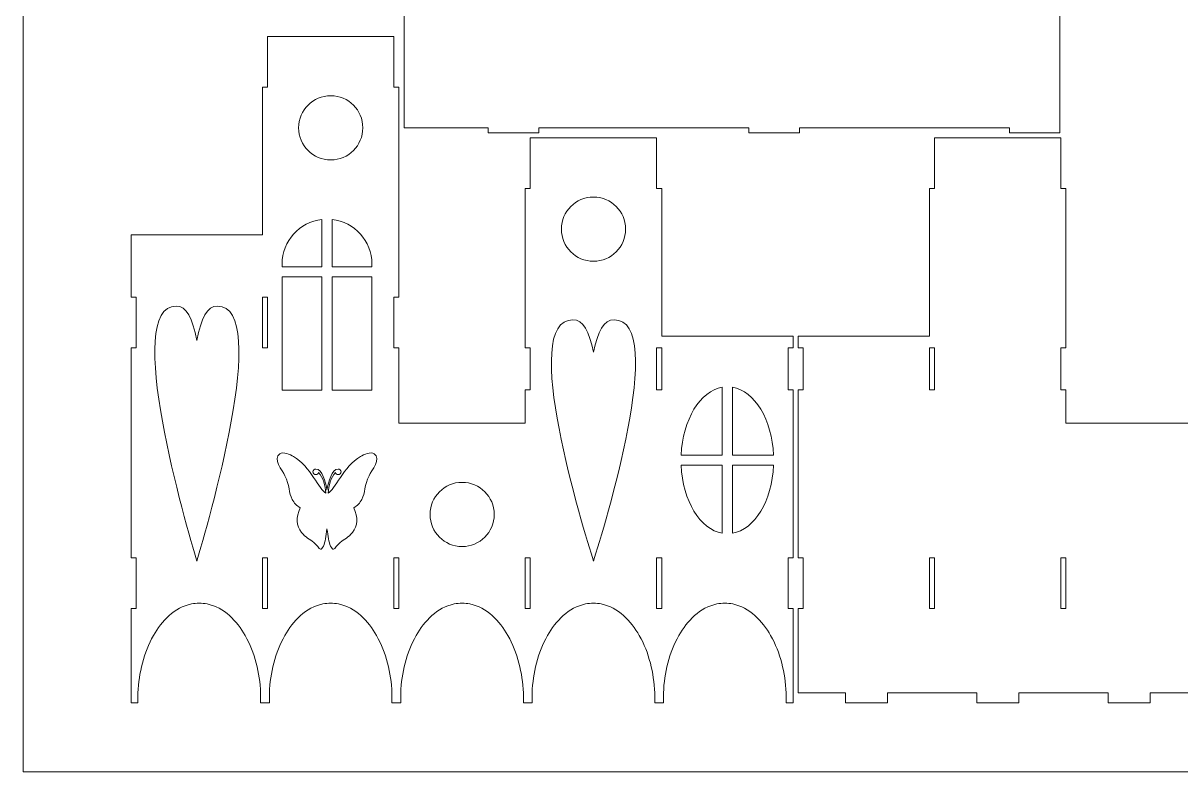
# Model space of a CAD drawing. Header units: millimetres. Extents: x -1108 to 1108, y -396 to 396.
# Drawn here: x 11 to 698, y -396 to 48 of the extents above; entities that cross this region are included whole.
import ezdxf

# ---------------------------------------------------------------- set-up
doc = ezdxf.new("R2010")
doc.units = ezdxf.units.MM
doc.header["$MEASUREMENT"] = 0
doc.layers.add('Camada 1', color=7, linetype='Continuous')

msp = doc.modelspace()

# ---------------------------------------------------------------- linework, layer by layer
at = {"layer": 'Camada 1', "color": 142, "lineweight": 20}
msp.add_lwpolyline([(10.583, -396.2406), (921.5962, -396.2406), (921.5962, 274.3184), (10.583, 274.3184), (10.583, -396.2406)], close=True, dxfattribs=at)
at = {"layer": 'Camada 1', "color": 250, "lineweight": 20}
for points, knots in [([(236.7046, 61.0353), (236.7046, 61.0353), (236.7046, -13.9646), (236.7046, -13.9646), (236.7046, -13.9646), (236.7046, -13.9646), (286.7045, -13.9646), (286.7045, -13.9646), (286.7045, -13.9646), (286.7045, -13.9646), (286.7045, -16.9646), (286.7045, -16.9646), (286.7045, -16.9646), (286.7045, -16.9646), (316.7045, -16.9646), (316.7045, -16.9646), (316.7045, -16.9646), (316.7045, -16.9646), (316.7045, -13.9646), (316.7045, -13.9646), (316.7045, -13.9646), (316.7045, -13.9646), (441.4378, -13.9646), (441.4378, -13.9646), (441.4378, -13.9646), (441.4378, -13.9646), (441.4378, -16.9646), (441.4378, -16.9646), (441.4378, -16.9646), (441.4378, -16.9646), (471.4378, -16.9646), (471.4378, -16.9646), (471.4378, -16.9646), (471.4378, -16.9646), (471.4378, -13.9646), (471.4378, -13.9646), (471.4378, -13.9646), (471.4378, -13.9646), (596.1711, -13.9646), (596.1711, -13.9646), (596.1711, -13.9646), (596.1711, -13.9646), (596.1711, -16.9646), (596.1711, -16.9646), (596.1711, -16.9646), (596.1711, -16.9646), (626.1711, -16.9646), (626.1711, -16.9646), (626.1711, -16.9646), (626.1711, -16.9646), (626.1711, 64.0353), (626.1711, 64.0353), (626.1711, 64.0353), (626.1711, 64.0353), (596.1711, 64.0353), (596.1711, 64.0353), (596.1711, 64.0353), (596.1711, 64.0353), (596.1711, 61.0353), (596.1711, 61.0353), (596.1711, 61.0353), (596.1711, 61.0353), (471.4378, 61.0353), (471.4378, 61.0353), (471.4378, 61.0353), (471.4378, 61.0353), (471.4378, 64.0353), (471.4378, 64.0353), (471.4378, 64.0353), (471.4378, 64.0353), (441.4378, 64.0353), (441.4378, 64.0353), (441.4378, 64.0353), (441.4378, 64.0353), (441.4378, 61.0353), (441.4378, 61.0353), (441.4378, 61.0353), (441.4378, 61.0353), (316.7045, 61.0353), (316.7045, 61.0353), (316.7045, 61.0353), (316.7045, 61.0353), (316.7045, 64.0353), (316.7045, 64.0353), (316.7045, 64.0353), (316.7045, 64.0353), (286.7045, 64.0353), (286.7045, 64.0353), (286.7045, 64.0353), (286.7045, 64.0353), (286.7045, 61.0353), (286.7045, 61.0353), (286.7045, 61.0353), (286.7045, 61.0353), (236.7046, 61.0353), (236.7046, 61.0353)], [0, 0, 0, 0, 0.04, 0.04, 0.04, 0.04, 0.08, 0.08, 0.08, 0.08, 0.12, 0.12, 0.12, 0.12, 0.16, 0.16, 0.16, 0.16, 0.2, 0.2, 0.2, 0.2, 0.24, 0.24, 0.24, 0.24, 0.28, 0.28, 0.28, 0.28, 0.32, 0.32, 0.32, 0.32, 0.36, 0.36, 0.36, 0.36, 0.4, 0.4, 0.4, 0.4, 0.44, 0.44, 0.44, 0.44, 0.48, 0.48, 0.48, 0.48, 0.52, 0.52, 0.52, 0.52, 0.56, 0.56, 0.56, 0.56, 0.6, 0.6, 0.6, 0.6, 0.64, 0.64, 0.64, 0.64, 0.68, 0.68, 0.68, 0.68, 0.72, 0.72, 0.72, 0.72, 0.76, 0.76, 0.76, 0.76, 0.8, 0.8, 0.8, 0.8, 0.84, 0.84, 0.84, 0.84, 0.88, 0.88, 0.88, 0.88, 0.92, 0.92, 0.92, 0.92, 1, 1, 1, 1]), ([(467.7046, -137.6513), (467.7046, -137.6513), (389.7046, -137.6513), (389.7046, -137.6513), (389.7046, -137.6513), (389.7046, -137.6513), (389.7046, -49.9646), (389.7046, -49.9646), (389.7046, -49.9646), (389.7046, -49.9646), (386.7046, -49.9646), (386.7046, -49.9646), (386.7046, -49.9646), (386.7046, -49.9646), (386.7046, -19.9646), (386.7046, -19.9646), (386.7046, -19.9646), (386.7046, -19.9646), (311.7046, -19.9646), (311.7046, -19.9646), (311.7046, -19.9646), (311.7046, -19.9646), (311.7046, -49.9646), (311.7046, -49.9646), (311.7046, -49.9646), (311.7046, -49.9646), (308.7046, -49.9646), (308.7046, -49.9646), (308.7046, -49.9646), (308.7046, -49.9646), (308.7046, -144.5848), (308.7046, -144.5848), (308.7046, -144.5848), (308.7046, -144.5848), (311.7046, -144.5848), (311.7046, -144.5848), (311.7046, -144.5848), (311.7046, -144.5848), (311.7046, -169.5848), (311.7046, -169.5848), (311.7046, -169.5848), (311.7046, -169.5848), (308.7046, -169.5848), (308.7046, -169.5848), (308.7046, -169.5848), (308.7046, -169.5848), (308.7046, -189.298), (308.7046, -189.298), (308.7046, -189.298), (308.7046, -189.298), (233.7046, -189.298), (233.7046, -189.298), (233.7046, -189.298), (233.7046, -189.298), (233.7046, -144.5848), (233.7046, -144.5848), (233.7046, -144.5848), (233.7046, -144.5848), (230.7046, -144.5848), (230.7046, -144.5848), (230.7046, -144.5848), (230.7046, -144.5848), (230.7046, -114.5848), (230.7046, -114.5848), (230.7046, -114.5848), (230.7046, -114.5848), (233.7046, -114.5848), (233.7046, -114.5848), (233.7046, -114.5848), (233.7046, -114.5848), (233.7046, 10.1487), (233.7046, 10.1487), (233.7046, 10.1487), (233.7046, 10.1487), (230.7046, 10.1487), (230.7046, 10.1487), (230.7046, 10.1487), (230.7046, 10.1487), (230.7046, 40.1487), (230.7046, 40.1487), (230.7046, 40.1487), (230.7046, 40.1487), (155.7046, 40.1487), (155.7046, 40.1487), (155.7046, 40.1487), (155.7046, 40.1487), (155.7046, 10.1487), (155.7046, 10.1487), (155.7046, 10.1487), (155.7046, 10.1487), (152.7046, 10.1487), (152.7046, 10.1487), (152.7046, 10.1487), (152.7046, 10.1487), (152.7046, -77.538), (152.7046, -77.538), (152.7046, -77.538), (152.7046, -77.538), (74.7046, -77.538), (74.7046, -77.538), (74.7046, -77.538), (74.7046, -77.538), (74.7046, -114.5848), (74.7046, -114.5848), (74.7046, -114.5848), (74.7046, -114.5848), (77.7046, -114.5848), (77.7046, -114.5848), (77.7046, -114.5848), (77.7046, -114.5848), (77.7046, -144.5848), (77.7046, -144.5848), (77.7046, -144.5848), (77.7046, -144.5848), (74.7046, -144.5848), (74.7046, -144.5848), (74.7046, -144.5848), (74.7046, -144.5848), (74.7046, -269.3183), (74.7046, -269.3183), (74.7046, -269.3183), (74.7046, -269.3183), (77.7046, -269.3183), (77.7046, -269.3183), (77.7046, -269.3183), (77.7046, -269.3183), (77.7046, -299.3183), (77.7046, -299.3183), (77.7046, -299.3183), (77.7046, -299.3183), (74.7046, -299.3183), (74.7046, -299.3183), (74.7046, -299.3183), (74.7046, -299.3183), (74.7046, -355.3183), (74.7046, -355.3183), (74.7046, -355.3183), (74.7046, -355.3183), (78.7535, -355.3183), (78.7535, -355.3183), (78.7535, -355.3183), (78.7535, -355.3183), (78.7535, -349.3183), (78.7535, -349.3183), (78.7535, -349.3183), (79.2796, -337.5726), (82.137, -325.456), (87.9347, -315.2823), (87.9347, -315.2823), (92.8116, -306.7243), (100.4428, -298.6304), (110.4639, -296.6013), (110.4639, -296.6013), (112.0112, -296.2879), (113.5848, -296.1291), (115.1636, -296.1291), (115.1636, -296.1291), (116.7424, -296.1291), (118.3159, -296.2879), (119.8632, -296.6012), (119.8632, -296.6012), (129.8842, -298.6303), (137.5154, -306.7242), (142.3924, -315.2822), (142.3924, -315.2822), (148.1901, -325.4559), (151.0475, -337.5726), (151.5736, -349.3183), (151.5736, -349.3183), (151.5736, -349.3183), (151.5736, -355.3183), (151.5736, -355.3183), (151.5736, -355.3183), (151.5736, -355.3183), (156.7536, -355.3183), (156.7536, -355.3183), (156.7536, -355.3183), (156.7536, -355.3183), (156.7536, -349.3183), (156.7536, -349.3183), (156.7536, -349.3183), (157.2797, -337.5726), (160.1371, -325.456), (165.9348, -315.2823), (165.9348, -315.2823), (170.8117, -306.7243), (178.4429, -298.6304), (188.464, -296.6013), (188.464, -296.6013), (190.0113, -296.2879), (191.5849, -296.1291), (193.1637, -296.1291), (193.1637, -296.1291), (194.7425, -296.1291), (196.316, -296.2879), (197.8633, -296.6012), (197.8633, -296.6012), (207.8843, -298.6303), (215.5155, -306.7242), (220.3925, -315.2822), (220.3925, -315.2822), (226.1902, -325.4559), (229.0476, -337.5726), (229.5737, -349.3183), (229.5737, -349.3183), (229.5737, -349.3183), (229.5737, -355.3183), (229.5737, -355.3183), (229.5737, -355.3183), (229.5737, -355.3183), (234.7537, -355.3183), (234.7537, -355.3183), (234.7537, -355.3183), (234.7537, -355.3183), (234.7537, -349.3183), (234.7537, -349.3183), (234.7537, -349.3183), (235.2798, -337.5726), (238.1372, -325.456), (243.9349, -315.2823), (243.9349, -315.2823), (248.8118, -306.7243), (256.443, -298.6304), (266.4641, -296.6013), (266.4641, -296.6013), (268.0114, -296.2879), (269.585, -296.1291), (271.1638, -296.1291), (271.1638, -296.1291), (272.7426, -296.1291), (274.3161, -296.2879), (275.8634, -296.6012), (275.8634, -296.6012), (285.8844, -298.6303), (293.5156, -306.7242), (298.3926, -315.2822), (298.3926, -315.2822), (304.1903, -325.4559), (307.0477, -337.5726), (307.5738, -349.3183), (307.5738, -349.3183), (307.5738, -349.3183), (307.5738, -355.3183), (307.5738, -355.3183), (307.5738, -355.3183), (307.5738, -355.3183), (312.7538, -355.3183), (312.7538, -355.3183), (312.7538, -355.3183), (312.7538, -355.3183), (312.7538, -349.3183), (312.7538, -349.3183), (312.7538, -349.3183), (313.2799, -337.5726), (316.1373, -325.456), (321.935, -315.2823), (321.935, -315.2823), (326.8119, -306.7243), (334.4431, -298.6304), (344.4642, -296.6013), (344.4642, -296.6013), (346.0115, -296.2879), (347.5851, -296.1291), (349.1639, -296.1291), (349.1639, -296.1291), (350.7427, -296.1291), (352.3162, -296.2879), (353.8635, -296.6012), (353.8635, -296.6012), (363.8845, -298.6303), (371.5157, -306.7242), (376.3927, -315.2822), (376.3927, -315.2822), (382.1904, -325.4559), (385.0478, -337.5726), (385.5739, -349.3183), (385.5739, -349.3183), (385.5739, -349.3183), (385.5739, -355.3183), (385.5739, -355.3183), (385.5739, -355.3183), (385.5739, -355.3183), (390.7539, -355.3183), (390.7539, -355.3183), (390.7539, -355.3183), (390.7539, -355.3183), (390.7539, -349.3183), (390.7539, -349.3183), (390.7539, -349.3183), (391.28, -337.5726), (394.1374, -325.456), (399.9351, -315.2823), (399.9351, -315.2823), (404.812, -306.7243), (412.4432, -298.6304), (422.4643, -296.6013), (422.4643, -296.6013), (424.0116, -296.2879), (425.5852, -296.1291), (427.164, -296.1291), (427.164, -296.1291), (428.7428, -296.1291), (430.3163, -296.2879), (431.8636, -296.6012), (431.8636, -296.6012), (441.8846, -298.6303), (449.5158, -306.7242), (454.3928, -315.2822), (454.3928, -315.2822), (460.1905, -325.4559), (463.0479, -337.5726), (463.574, -349.3183), (463.574, -349.3183), (463.574, -349.3183), (463.574, -355.3183), (463.574, -355.3183), (463.574, -355.3183), (463.574, -355.3183), (467.7046, -355.3183), (467.7046, -355.3183), (467.7046, -355.3183), (467.7046, -355.3183), (467.7046, -299.3183), (467.7046, -299.3183), (467.7046, -299.3183), (467.7046, -299.3183), (464.7046, -299.3183), (464.7046, -299.3183), (464.7046, -299.3183), (464.7046, -299.3183), (464.7046, -269.3183), (464.7046, -269.3183), (464.7046, -269.3183), (464.7046, -269.3183), (467.7046, -269.3183), (467.7046, -269.3183), (467.7046, -269.3183), (467.7046, -269.3183), (467.7046, -169.5848), (467.7046, -169.5848), (467.7046, -169.5848), (467.7046, -169.5848), (464.7046, -169.5848), (464.7046, -169.5848), (464.7046, -169.5848), (464.7046, -169.5848), (464.7046, -144.5848), (464.7046, -144.5848), (464.7046, -144.5848), (464.7046, -144.5848), (467.7046, -144.5848), (467.7046, -144.5848), (467.7046, -144.5848), (467.7046, -144.5848), (467.7046, -137.6513), (467.7046, -137.6513)], [0, 0, 0, 0, 0.01111111, 0.01111111, 0.01111111, 0.01111111, 0.02222222, 0.02222222, 0.02222222, 0.02222222, 0.03333333, 0.03333333, 0.03333333, 0.03333333, 0.04444444, 0.04444444, 0.04444444, 0.04444444, 0.05555556, 0.05555556, 0.05555556, 0.05555556, 0.06666667, 0.06666667, 0.06666667, 0.06666667, 0.07777778, 0.07777778, 0.07777778, 0.07777778, 0.08888889, 0.08888889, 0.08888889, 0.08888889, 0.1, 0.1, 0.1, 0.1, 0.11111111, 0.11111111, 0.11111111, 0.11111111, 0.12222222, 0.12222222, 0.12222222, 0.12222222, 0.13333333, 0.13333333, 0.13333333, 0.13333333, 0.14444444, 0.14444444, 0.14444444, 0.14444444, 0.15555556, 0.15555556, 0.15555556, 0.15555556, 0.16666667, 0.16666667, 0.16666667, 0.16666667, 0.17777778, 0.17777778, 0.17777778, 0.17777778, 0.18888889, 0.18888889, 0.18888889, 0.18888889, 0.2, 0.2, 0.2, 0.2, 0.21111111, 0.21111111, 0.21111111, 0.21111111, 0.22222222, 0.22222222, 0.22222222, 0.22222222, 0.23333333, 0.23333333, 0.23333333, 0.23333333, 0.24444444, 0.24444444, 0.24444444, 0.24444444, 0.25555556, 0.25555556, 0.25555556, 0.25555556, 0.26666667, 0.26666667, 0.26666667, 0.26666667, 0.27777778, 0.27777778, 0.27777778, 0.27777778, 0.28888889, 0.28888889, 0.28888889, 0.28888889, 0.3, 0.3, 0.3, 0.3, 0.31111111, 0.31111111, 0.31111111, 0.31111111, 0.32222222, 0.32222222, 0.32222222, 0.32222222, 0.33333333, 0.33333333, 0.33333333, 0.33333333, 0.34444444, 0.34444444, 0.34444444, 0.34444444, 0.35555556, 0.35555556, 0.35555556, 0.35555556, 0.36666667, 0.36666667, 0.36666667, 0.36666667, 0.37777778, 0.37777778, 0.37777778, 0.37777778, 0.38888889, 0.38888889, 0.38888889, 0.38888889, 0.4, 0.4, 0.4, 0.4, 0.41111111, 0.41111111, 0.41111111, 0.41111111, 0.42222222, 0.42222222, 0.42222222, 0.42222222, 0.43333333, 0.43333333, 0.43333333, 0.43333333, 0.44444444, 0.44444444, 0.44444444, 0.44444444, 0.45555556, 0.45555556, 0.45555556, 0.45555556, 0.46666667, 0.46666667, 0.46666667, 0.46666667, 0.47777778, 0.47777778, 0.47777778, 0.47777778, 0.48888889, 0.48888889, 0.48888889, 0.48888889, 0.5, 0.5, 0.5, 0.5, 0.51111111, 0.51111111, 0.51111111, 0.51111111, 0.52222222, 0.52222222, 0.52222222, 0.52222222, 0.53333333, 0.53333333, 0.53333333, 0.53333333, 0.54444444, 0.54444444, 0.54444444, 0.54444444, 0.55555556, 0.55555556, 0.55555556, 0.55555556, 0.56666667, 0.56666667, 0.56666667, 0.56666667, 0.57777778, 0.57777778, 0.57777778, 0.57777778, 0.58888889, 0.58888889, 0.58888889, 0.58888889, 0.6, 0.6, 0.6, 0.6, 0.61111111, 0.61111111, 0.61111111, 0.61111111, 0.62222222, 0.62222222, 0.62222222, 0.62222222, 0.63333333, 0.63333333, 0.63333333, 0.63333333, 0.64444444, 0.64444444, 0.64444444, 0.64444444, 0.65555556, 0.65555556, 0.65555556, 0.65555556, 0.66666667, 0.66666667, 0.66666667, 0.66666667, 0.67777778, 0.67777778, 0.67777778, 0.67777778, 0.68888889, 0.68888889, 0.68888889, 0.68888889, 0.7, 0.7, 0.7, 0.7, 0.71111111, 0.71111111, 0.71111111, 0.71111111, 0.72222222, 0.72222222, 0.72222222, 0.72222222, 0.73333333, 0.73333333, 0.73333333, 0.73333333, 0.74444444, 0.74444444, 0.74444444, 0.74444444, 0.75555556, 0.75555556, 0.75555556, 0.75555556, 0.76666667, 0.76666667, 0.76666667, 0.76666667, 0.77777778, 0.77777778, 0.77777778, 0.77777778, 0.78888889, 0.78888889, 0.78888889, 0.78888889, 0.8, 0.8, 0.8, 0.8, 0.81111111, 0.81111111, 0.81111111, 0.81111111, 0.82222222, 0.82222222, 0.82222222, 0.82222222, 0.83333333, 0.83333333, 0.83333333, 0.83333333, 0.84444444, 0.84444444, 0.84444444, 0.84444444, 0.85555556, 0.85555556, 0.85555556, 0.85555556, 0.86666667, 0.86666667, 0.86666667, 0.86666667, 0.87777778, 0.87777778, 0.87777778, 0.87777778, 0.88888889, 0.88888889, 0.88888889, 0.88888889, 0.9, 0.9, 0.9, 0.9, 0.91111111, 0.91111111, 0.91111111, 0.91111111, 0.92222222, 0.92222222, 0.92222222, 0.92222222, 0.93333333, 0.93333333, 0.93333333, 0.93333333, 0.94444444, 0.94444444, 0.94444444, 0.94444444, 0.95555556, 0.95555556, 0.95555556, 0.95555556, 0.96666667, 0.96666667, 0.96666667, 0.96666667, 0.97777778, 0.97777778, 0.97777778, 0.97777778, 1, 1, 1, 1]), ([(626.7046, -19.9646), (626.7046, -19.9646), (551.7046, -19.9646), (551.7046, -19.9646), (551.7046, -19.9646), (551.7046, -19.9646), (551.7046, -49.9646), (551.7046, -49.9646), (551.7046, -49.9646), (551.7046, -49.9646), (548.7046, -49.9646), (548.7046, -49.9646), (548.7046, -49.9646), (548.7046, -49.9646), (548.7046, -137.6513), (548.7046, -137.6513), (548.7046, -137.6513), (548.7046, -137.6513), (470.7046, -137.6513), (470.7046, -137.6513), (470.7046, -137.6513), (470.7046, -137.6513), (470.7046, -144.5848), (470.7046, -144.5848), (470.7046, -144.5848), (470.7046, -144.5848), (473.7046, -144.5848), (473.7046, -144.5848), (473.7046, -144.5848), (473.7046, -144.5848), (473.7046, -169.5848), (473.7046, -169.5848), (473.7046, -169.5848), (473.7046, -169.5848), (470.7046, -169.5848), (470.7046, -169.5848), (470.7046, -169.5848), (470.7046, -169.5848), (470.7046, -269.3183), (470.7046, -269.3183), (470.7046, -269.3183), (470.7046, -269.3183), (473.7046, -269.3183), (473.7046, -269.3183), (473.7046, -269.3183), (473.7046, -269.3183), (473.7046, -299.3183), (473.7046, -299.3183), (473.7046, -299.3183), (473.7046, -299.3183), (470.7046, -299.3183), (470.7046, -299.3183), (470.7046, -299.3183), (470.7046, -299.3183), (470.7046, -349.3183), (470.7046, -349.3183), (470.7046, -349.3183), (470.7046, -349.3183), (498.7452, -349.3183), (498.7452, -349.3183), (498.7452, -349.3183), (498.7452, -349.3183), (498.7452, -355.3183), (498.7452, -355.3183), (498.7452, -355.3183), (498.7452, -355.3183), (523.7452, -355.3183), (523.7452, -355.3183), (523.7452, -355.3183), (523.7452, -355.3183), (523.7452, -349.3183), (523.7452, -349.3183), (523.7452, -349.3183), (523.7452, -349.3183), (576.7453, -349.3183), (576.7453, -349.3183), (576.7453, -349.3183), (576.7453, -349.3183), (576.7453, -355.3183), (576.7453, -355.3183), (576.7453, -355.3183), (576.7453, -355.3183), (601.7453, -355.3183), (601.7453, -355.3183), (601.7453, -355.3183), (601.7453, -355.3183), (601.7453, -349.3183), (601.7453, -349.3183), (601.7453, -349.3183), (601.7453, -349.3183), (654.7454, -349.3183), (654.7454, -349.3183), (654.7454, -349.3183), (654.7454, -349.3183), (654.7454, -355.3183), (654.7454, -355.3183), (654.7454, -355.3183), (654.7454, -355.3183), (679.7455, -355.3183), (679.7455, -355.3183), (679.7455, -355.3183), (679.7455, -355.3183), (679.7455, -349.3183), (679.7455, -349.3183), (679.7455, -349.3183), (679.7455, -349.3183), (732.7456, -349.3183), (732.7456, -349.3183), (732.7456, -349.3183), (732.7456, -349.3183), (732.7456, -355.3183), (732.7456, -355.3183), (732.7456, -355.3183), (732.7456, -355.3183), (757.7456, -355.3183), (757.7456, -355.3183), (757.7456, -355.3183), (757.7456, -355.3183), (757.7456, -349.3183), (757.7456, -349.3183), (757.7456, -349.3183), (757.7456, -349.3183), (810.7457, -349.3183), (810.7457, -349.3183), (810.7457, -349.3183), (810.7457, -349.3183), (810.7457, -355.3183), (810.7457, -355.3183), (810.7457, -355.3183), (810.7457, -355.3183), (835.7457, -355.3183), (835.7457, -355.3183), (835.7457, -355.3183), (835.7457, -355.3183), (835.7457, -349.3183), (835.7457, -349.3183), (835.7457, -349.3183), (835.7457, -349.3183), (863.7046, -349.3183), (863.7046, -349.3183), (863.7046, -349.3183), (863.7046, -349.3183), (863.7046, -299.3183), (863.7046, -299.3183), (863.7046, -299.3183), (863.7046, -299.3183), (860.7046, -299.3183), (860.7046, -299.3183), (860.7046, -299.3183), (860.7046, -299.3183), (860.7046, -269.3183), (860.7046, -269.3183), (860.7046, -269.3183), (860.7046, -269.3183), (863.7046, -269.3183), (863.7046, -269.3183), (863.7046, -269.3183), (863.7046, -269.3183), (863.7046, -144.5848), (863.7046, -144.5848), (863.7046, -144.5848), (863.7046, -144.5848), (860.7046, -144.5848), (860.7046, -144.5848), (860.7046, -144.5848), (860.7046, -144.5848), (860.7046, -114.5848), (860.7046, -114.5848), (860.7046, -114.5848), (860.7046, -114.5848), (863.7046, -114.5848), (863.7046, -114.5848), (863.7046, -114.5848), (863.7046, -114.5848), (863.7046, -77.538), (863.7046, -77.538), (863.7046, -77.538), (863.7046, -77.538), (785.7046, -77.538), (785.7046, -77.538), (785.7046, -77.538), (785.7046, -77.538), (785.7046, 10.1487), (785.7046, 10.1487), (785.7046, 10.1487), (785.7046, 10.1487), (782.7046, 10.1487), (782.7046, 10.1487), (782.7046, 10.1487), (782.7046, 10.1487), (782.7046, 40.1487), (782.7046, 40.1487), (782.7046, 40.1487), (782.7046, 40.1487), (707.7046, 40.1487), (707.7046, 40.1487), (707.7046, 40.1487), (707.7046, 40.1487), (707.7046, 10.1487), (707.7046, 10.1487), (707.7046, 10.1487), (707.7046, 10.1487), (704.7046, 10.1487), (704.7046, 10.1487), (704.7046, 10.1487), (704.7046, 10.1487), (704.7046, -114.5848), (704.7046, -114.5848), (704.7046, -114.5848), (704.7046, -114.5848), (707.7046, -114.5848), (707.7046, -114.5848), (707.7046, -114.5848), (707.7046, -114.5848), (707.7046, -144.5848), (707.7046, -144.5848), (707.7046, -144.5848), (707.7046, -144.5848), (704.7046, -144.5848), (704.7046, -144.5848), (704.7046, -144.5848), (704.7046, -144.5848), (704.7046, -189.298), (704.7046, -189.298), (704.7046, -189.298), (704.7046, -189.298), (629.7046, -189.298), (629.7046, -189.298), (629.7046, -189.298), (629.7046, -189.298), (629.7046, -169.5848), (629.7046, -169.5848), (629.7046, -169.5848), (629.7046, -169.5848), (626.7046, -169.5848), (626.7046, -169.5848), (626.7046, -169.5848), (626.7046, -169.5848), (626.7046, -144.5848), (626.7046, -144.5848), (626.7046, -144.5848), (626.7046, -144.5848), (629.7046, -144.5848), (629.7046, -144.5848), (629.7046, -144.5848), (629.7046, -144.5848), (629.7046, -49.9646), (629.7046, -49.9646), (629.7046, -49.9646), (629.7046, -49.9646), (626.7046, -49.9646), (626.7046, -49.9646), (626.7046, -49.9646), (626.7046, -49.9646), (626.7046, -19.9646), (626.7046, -19.9646)], [0, 0, 0, 0, 0.01538462, 0.01538462, 0.01538462, 0.01538462, 0.03076923, 0.03076923, 0.03076923, 0.03076923, 0.04615385, 0.04615385, 0.04615385, 0.04615385, 0.06153846, 0.06153846, 0.06153846, 0.06153846, 0.07692308, 0.07692308, 0.07692308, 0.07692308, 0.09230769, 0.09230769, 0.09230769, 0.09230769, 0.10769231, 0.10769231, 0.10769231, 0.10769231, 0.12307692, 0.12307692, 0.12307692, 0.12307692, 0.13846154, 0.13846154, 0.13846154, 0.13846154, 0.15384615, 0.15384615, 0.15384615, 0.15384615, 0.16923077, 0.16923077, 0.16923077, 0.16923077, 0.18461538, 0.18461538, 0.18461538, 0.18461538, 0.2, 0.2, 0.2, 0.2, 0.21538462, 0.21538462, 0.21538462, 0.21538462, 0.23076923, 0.23076923, 0.23076923, 0.23076923, 0.24615385, 0.24615385, 0.24615385, 0.24615385, 0.26153846, 0.26153846, 0.26153846, 0.26153846, 0.27692308, 0.27692308, 0.27692308, 0.27692308, 0.29230769, 0.29230769, 0.29230769, 0.29230769, 0.30769231, 0.30769231, 0.30769231, 0.30769231, 0.32307692, 0.32307692, 0.32307692, 0.32307692, 0.33846154, 0.33846154, 0.33846154, 0.33846154, 0.35384615, 0.35384615, 0.35384615, 0.35384615, 0.36923077, 0.36923077, 0.36923077, 0.36923077, 0.38461538, 0.38461538, 0.38461538, 0.38461538, 0.4, 0.4, 0.4, 0.4, 0.41538462, 0.41538462, 0.41538462, 0.41538462, 0.43076923, 0.43076923, 0.43076923, 0.43076923, 0.44615385, 0.44615385, 0.44615385, 0.44615385, 0.46153846, 0.46153846, 0.46153846, 0.46153846, 0.47692308, 0.47692308, 0.47692308, 0.47692308, 0.49230769, 0.49230769, 0.49230769, 0.49230769, 0.50769231, 0.50769231, 0.50769231, 0.50769231, 0.52307692, 0.52307692, 0.52307692, 0.52307692, 0.53846154, 0.53846154, 0.53846154, 0.53846154, 0.55384615, 0.55384615, 0.55384615, 0.55384615, 0.56923077, 0.56923077, 0.56923077, 0.56923077, 0.58461538, 0.58461538, 0.58461538, 0.58461538, 0.6, 0.6, 0.6, 0.6, 0.61538462, 0.61538462, 0.61538462, 0.61538462, 0.63076923, 0.63076923, 0.63076923, 0.63076923, 0.64615385, 0.64615385, 0.64615385, 0.64615385, 0.66153846, 0.66153846, 0.66153846, 0.66153846, 0.67692308, 0.67692308, 0.67692308, 0.67692308, 0.69230769, 0.69230769, 0.69230769, 0.69230769, 0.70769231, 0.70769231, 0.70769231, 0.70769231, 0.72307692, 0.72307692, 0.72307692, 0.72307692, 0.73846154, 0.73846154, 0.73846154, 0.73846154, 0.75384615, 0.75384615, 0.75384615, 0.75384615, 0.76923077, 0.76923077, 0.76923077, 0.76923077, 0.78461538, 0.78461538, 0.78461538, 0.78461538, 0.8, 0.8, 0.8, 0.8, 0.81538462, 0.81538462, 0.81538462, 0.81538462, 0.83076923, 0.83076923, 0.83076923, 0.83076923, 0.84615385, 0.84615385, 0.84615385, 0.84615385, 0.86153846, 0.86153846, 0.86153846, 0.86153846, 0.87692308, 0.87692308, 0.87692308, 0.87692308, 0.89230769, 0.89230769, 0.89230769, 0.89230769, 0.90769231, 0.90769231, 0.90769231, 0.90769231, 0.92307692, 0.92307692, 0.92307692, 0.92307692, 0.93846154, 0.93846154, 0.93846154, 0.93846154, 0.95384615, 0.95384615, 0.95384615, 0.95384615, 0.96923077, 0.96923077, 0.96923077, 0.96923077, 1, 1, 1, 1]), ([(193.2046, -33.0876), (182.6836, -33.0876), (174.1546, -24.5586), (174.1546, -14.0376), (174.1546, -14.0376), (174.1546, -3.5166), (182.6836, 5.0124), (193.2046, 5.0124), (193.2046, 5.0124), (203.7256, 5.0124), (212.2546, -3.5166), (212.2546, -14.0376), (212.2546, -14.0376), (212.2546, -24.5586), (203.7256, -33.0876), (193.2046, -33.0876)], [0, 0, 0, 0, 0.2, 0.2, 0.2, 0.2, 0.4, 0.4, 0.4, 0.4, 0.6, 0.6, 0.6, 0.6, 1, 1, 1, 1]), ([(368.2546, -74.1509), (368.2546, -84.6719), (359.7256, -93.2009), (349.2046, -93.2009), (349.2046, -93.2009), (338.6836, -93.2009), (330.1546, -84.6719), (330.1546, -74.1509), (330.1546, -74.1509), (330.1546, -63.6299), (338.6836, -55.1009), (349.2046, -55.1009), (349.2046, -55.1009), (359.7256, -55.1009), (368.2546, -63.6299), (368.2546, -74.1509)], [0, 0, 0, 0, 0.2, 0.2, 0.2, 0.2, 0.4, 0.4, 0.4, 0.4, 0.6, 0.6, 0.6, 0.6, 1, 1, 1, 1]), ([(187.9823, -96.5505), (187.9823, -96.5505), (164.3123, -96.5505), (164.3123, -96.5505), (164.3123, -96.5505), (164.3123, -96.5505), (164.3123, -94.8938), (164.3123, -94.8938), (164.3123, -94.8938), (164.3123, -81.1788), (174.6654, -69.8838), (187.9823, -68.3927), (187.9823, -68.3927), (187.9823, -68.3927), (187.9823, -96.5505), (187.9823, -96.5505)], [0, 0, 0, 0, 0.2, 0.2, 0.2, 0.2, 0.4, 0.4, 0.4, 0.4, 0.6, 0.6, 0.6, 0.6, 1, 1, 1, 1]), ([(217.6523, -96.5505), (217.6523, -96.5505), (193.9823, -96.5505), (193.9823, -96.5505), (193.9823, -96.5505), (193.9823, -96.5505), (193.9823, -68.3927), (193.9823, -68.3927), (193.9823, -68.3927), (207.2992, -69.8838), (217.6523, -81.1788), (217.6523, -94.8938), (217.6523, -94.8938), (217.6523, -94.8938), (217.6523, -96.5505), (217.6523, -96.5505)], [0, 0, 0, 0, 0.2, 0.2, 0.2, 0.2, 0.4, 0.4, 0.4, 0.4, 0.6, 0.6, 0.6, 0.6, 1, 1, 1, 1]), ([(187.9823, -102.5505), (187.9823, -102.5505), (187.9823, -169.8238), (187.9823, -169.8238), (187.9823, -169.8238), (187.9823, -169.8238), (164.3123, -169.8238), (164.3123, -169.8238), (164.3123, -169.8238), (164.3123, -169.8238), (164.3123, -102.5505), (164.3123, -102.5505), (164.3123, -102.5505), (164.3123, -102.5505), (187.9823, -102.5505), (187.9823, -102.5505)], [0, 0, 0, 0, 0.2, 0.2, 0.2, 0.2, 0.4, 0.4, 0.4, 0.4, 0.6, 0.6, 0.6, 0.6, 1, 1, 1, 1]), ([(217.6523, -102.5505), (217.6523, -102.5505), (217.6523, -169.8238), (217.6523, -169.8238), (217.6523, -169.8238), (217.6523, -169.8238), (193.9823, -169.8238), (193.9823, -169.8238), (193.9823, -169.8238), (193.9823, -169.8238), (193.9823, -102.5505), (193.9823, -102.5505), (193.9823, -102.5505), (193.9823, -102.5505), (217.6523, -102.5505), (217.6523, -102.5505)], [0, 0, 0, 0, 0.2, 0.2, 0.2, 0.2, 0.4, 0.4, 0.4, 0.4, 0.6, 0.6, 0.6, 0.6, 1, 1, 1, 1]), ([(155.7046, -114.5848), (155.7046, -114.5848), (155.7046, -144.5848), (155.7046, -144.5848), (155.7046, -144.5848), (155.7046, -144.5848), (152.7046, -144.5848), (152.7046, -144.5848), (152.7046, -144.5848), (152.7046, -144.5848), (152.7046, -114.5848), (152.7046, -114.5848), (152.7046, -114.5848), (152.7046, -114.5848), (155.7046, -114.5848), (155.7046, -114.5848)], [0, 0, 0, 0, 0.2, 0.2, 0.2, 0.2, 0.4, 0.4, 0.4, 0.4, 0.6, 0.6, 0.6, 0.6, 1, 1, 1, 1]), ([(125.9388, -119.8039), (158.3531, -119.8039), (119.5297, -251.3686), (113.7046, -271.1648), (113.7046, -271.1648), (107.8795, -251.3686), (69.0561, -119.8039), (101.4704, -119.8039), (101.4704, -119.8039), (107.5876, -119.8039), (111.0144, -127.0669), (113.7046, -140.1913), (113.7046, -140.1913), (116.3948, -127.0669), (119.8216, -119.8039), (125.9388, -119.8039)], [0, 0, 0, 0, 0.2, 0.2, 0.2, 0.2, 0.4, 0.4, 0.4, 0.4, 0.6, 0.6, 0.6, 0.6, 1, 1, 1, 1]), ([(361.4388, -127.9401), (393.8531, -127.9401), (355.0297, -252.4327), (349.2046, -271.1648), (349.2046, -271.1648), (343.3795, -252.4327), (304.5561, -127.9401), (336.9704, -127.9401), (336.9704, -127.9401), (343.0876, -127.9401), (346.5144, -134.8127), (349.2046, -147.2316), (349.2046, -147.2316), (351.8948, -134.8127), (355.3216, -127.9401), (361.4388, -127.9401)], [0, 0, 0, 0, 0.2, 0.2, 0.2, 0.2, 0.4, 0.4, 0.4, 0.4, 0.6, 0.6, 0.6, 0.6, 1, 1, 1, 1]), ([(389.7046, -144.5848), (389.7046, -144.5848), (389.7046, -169.5848), (389.7046, -169.5848), (389.7046, -169.5848), (389.7046, -169.5848), (386.7046, -169.5848), (386.7046, -169.5848), (386.7046, -169.5848), (386.7046, -169.5848), (386.7046, -144.5848), (386.7046, -144.5848), (386.7046, -144.5848), (386.7046, -144.5848), (389.7046, -144.5848), (389.7046, -144.5848)], [0, 0, 0, 0, 0.2, 0.2, 0.2, 0.2, 0.4, 0.4, 0.4, 0.4, 0.6, 0.6, 0.6, 0.6, 1, 1, 1, 1]), ([(551.7046, -144.5848), (551.7046, -144.5848), (551.7046, -169.5848), (551.7046, -169.5848), (551.7046, -169.5848), (551.7046, -169.5848), (548.7046, -169.5848), (548.7046, -169.5848), (548.7046, -169.5848), (548.7046, -169.5848), (548.7046, -144.5848), (548.7046, -144.5848), (548.7046, -144.5848), (548.7046, -144.5848), (551.7046, -144.5848), (551.7046, -144.5848)], [0, 0, 0, 0, 0.2, 0.2, 0.2, 0.2, 0.4, 0.4, 0.4, 0.4, 0.6, 0.6, 0.6, 0.6, 1, 1, 1, 1]), ([(401.254, -208.311), (402.1592, -187.2087), (412.538, -170.2293), (425.7046, -167.9666), (425.7046, -167.9666), (425.7046, -167.9666), (425.7046, -208.311), (425.7046, -208.311), (425.7046, -208.311), (425.7046, -208.311), (401.254, -208.311), (401.254, -208.311)], [0, 0, 0, 0, 0.25, 0.25, 0.25, 0.25, 0.5, 0.5, 0.5, 0.5, 1, 1, 1, 1]), ([(431.7046, -208.311), (431.7046, -208.311), (431.7046, -167.9666), (431.7046, -167.9666), (431.7046, -167.9666), (444.8712, -170.2293), (455.25, -187.2087), (456.1552, -208.311), (456.1552, -208.311), (456.1552, -208.311), (431.7046, -208.311), (431.7046, -208.311)], [0, 0, 0, 0, 0.25, 0.25, 0.25, 0.25, 0.5, 0.5, 0.5, 0.5, 1, 1, 1, 1]), ([(219.0258, -207.4438), (223.4669, -210.2159), (217.3857, -217.5287), (215.9397, -220.4916), (215.9397, -220.4916), (213.2533, -225.9961), (213.6086, -230.9122), (211.6864, -234.556), (211.6864, -234.556), (210.6055, -236.6051), (208.9455, -238.3446), (206.8488, -239.5214), (206.8488, -239.5214), (209.5871, -245.293), (209.3217, -250.2137), (206.0528, -254.2833), (206.0528, -254.2833), (203.7203, -257.1874), (201.3093, -257.9368), (198.7778, -260.1807), (198.7778, -260.1807), (197.9438, -260.9201), (197.1742, -261.7333), (196.4601, -262.5921), (196.4601, -262.5921), (195.1547, -264.1617), (194.4976, -265.1675), (193.1107, -262.2334), (193.1107, -262.2334), (192.0397, -259.9677), (191.648, -256.4457), (190.9823, -252.0098), (190.9823, -252.0098), (190.3166, -256.4457), (189.9249, -259.9677), (188.8539, -262.2334), (188.8539, -262.2334), (187.467, -265.1675), (186.8099, -264.1617), (185.5045, -262.5921), (185.5045, -262.5921), (184.7904, -261.7333), (184.0208, -260.9201), (183.1868, -260.1807), (183.1868, -260.1807), (180.6553, -257.9368), (178.2443, -257.1874), (175.9118, -254.2833), (175.9118, -254.2833), (172.6429, -250.2137), (172.3775, -245.293), (175.1158, -239.5214), (175.1158, -239.5214), (173.0191, -238.3446), (171.3591, -236.6051), (170.2782, -234.556), (170.2782, -234.556), (168.356, -230.9122), (168.7113, -225.9961), (166.0249, -220.4916), (166.0249, -220.4916), (164.5789, -217.5287), (158.4977, -210.2159), (162.9388, -207.4438), (162.9388, -207.4438), (165.0631, -206.1176), (169.1246, -207.9326), (171.12, -209.103), (171.12, -209.103), (181.0395, -214.9212), (186.6366, -229.1434), (190.2741, -230.7931), (190.2741, -230.7931), (189.9094, -226.5592), (188.8796, -221.4901), (185.912, -218.6569), (185.912, -218.6569), (185.7202, -219.3726), (185.0682, -219.8792), (184.3174, -219.8792), (184.3174, -219.8792), (183.4058, -219.8792), (182.6665, -219.1399), (182.6665, -218.2283), (182.6665, -218.2283), (182.6665, -217.3167), (183.4058, -216.5774), (184.3174, -216.5774), (184.3174, -216.5774), (188.1847, -216.5774), (190.17, -223.9113), (190.9822, -229.1595), (190.9822, -229.1595), (191.7945, -223.9111), (193.7801, -216.5774), (197.6472, -216.5774), (197.6472, -216.5774), (198.5588, -216.5774), (199.2981, -217.3167), (199.2981, -218.2283), (199.2981, -218.2283), (199.2981, -219.1399), (198.5588, -219.8792), (197.6472, -219.8792), (197.6472, -219.8792), (196.8964, -219.8792), (196.2444, -219.3726), (196.0526, -218.6569), (196.0526, -218.6569), (193.0861, -221.4891), (192.0559, -226.5557), (191.6909, -230.7887), (191.6909, -230.7887), (195.3284, -229.1398), (200.9249, -214.9214), (210.8446, -209.103), (210.8446, -209.103), (212.84, -207.9326), (216.9015, -206.1176), (219.0258, -207.4438)], [0, 0, 0, 0, 0.03225806, 0.03225806, 0.03225806, 0.03225806, 0.06451613, 0.06451613, 0.06451613, 0.06451613, 0.09677419, 0.09677419, 0.09677419, 0.09677419, 0.12903226, 0.12903226, 0.12903226, 0.12903226, 0.16129032, 0.16129032, 0.16129032, 0.16129032, 0.19354839, 0.19354839, 0.19354839, 0.19354839, 0.22580645, 0.22580645, 0.22580645, 0.22580645, 0.25806452, 0.25806452, 0.25806452, 0.25806452, 0.29032258, 0.29032258, 0.29032258, 0.29032258, 0.32258065, 0.32258065, 0.32258065, 0.32258065, 0.35483871, 0.35483871, 0.35483871, 0.35483871, 0.38709677, 0.38709677, 0.38709677, 0.38709677, 0.41935484, 0.41935484, 0.41935484, 0.41935484, 0.4516129, 0.4516129, 0.4516129, 0.4516129, 0.48387097, 0.48387097, 0.48387097, 0.48387097, 0.51612903, 0.51612903, 0.51612903, 0.51612903, 0.5483871, 0.5483871, 0.5483871, 0.5483871, 0.58064516, 0.58064516, 0.58064516, 0.58064516, 0.61290323, 0.61290323, 0.61290323, 0.61290323, 0.64516129, 0.64516129, 0.64516129, 0.64516129, 0.67741935, 0.67741935, 0.67741935, 0.67741935, 0.70967742, 0.70967742, 0.70967742, 0.70967742, 0.74193548, 0.74193548, 0.74193548, 0.74193548, 0.77419355, 0.77419355, 0.77419355, 0.77419355, 0.80645161, 0.80645161, 0.80645161, 0.80645161, 0.83870968, 0.83870968, 0.83870968, 0.83870968, 0.87096774, 0.87096774, 0.87096774, 0.87096774, 0.90322581, 0.90322581, 0.90322581, 0.90322581, 0.93548387, 0.93548387, 0.93548387, 0.93548387, 1, 1, 1, 1]), ([(401.254, -214.311), (401.254, -214.311), (425.7046, -214.311), (425.7046, -214.311), (425.7046, -214.311), (425.7046, -214.311), (425.7046, -254.6554), (425.7046, -254.6554), (425.7046, -254.6554), (412.5378, -252.3928), (402.1592, -235.413), (401.254, -214.311)], [0, 0, 0, 0, 0.25, 0.25, 0.25, 0.25, 0.5, 0.5, 0.5, 0.5, 1, 1, 1, 1]), ([(431.7046, -214.311), (431.7046, -214.311), (456.1552, -214.311), (456.1552, -214.311), (456.1552, -214.311), (455.25, -235.4133), (444.8712, -252.3927), (431.7046, -254.6554), (431.7046, -254.6554), (431.7046, -254.6554), (431.7046, -214.311), (431.7046, -214.311)], [0, 0, 0, 0, 0.25, 0.25, 0.25, 0.25, 0.5, 0.5, 0.5, 0.5, 1, 1, 1, 1]), ([(271.2046, -224.4343), (281.7256, -224.4343), (290.2546, -232.9633), (290.2546, -243.4843), (290.2546, -243.4843), (290.2546, -254.0053), (281.7256, -262.5343), (271.2046, -262.5343), (271.2046, -262.5343), (260.6836, -262.5343), (252.1546, -254.0053), (252.1546, -243.4843), (252.1546, -243.4843), (252.1546, -232.9633), (260.6836, -224.4343), (271.2046, -224.4343)], [0, 0, 0, 0, 0.2, 0.2, 0.2, 0.2, 0.4, 0.4, 0.4, 0.4, 0.6, 0.6, 0.6, 0.6, 1, 1, 1, 1]), ([(155.7046, -269.3183), (155.7046, -269.3183), (155.7046, -299.3183), (155.7046, -299.3183), (155.7046, -299.3183), (155.7046, -299.3183), (152.7046, -299.3183), (152.7046, -299.3183), (152.7046, -299.3183), (152.7046, -299.3183), (152.7046, -269.3183), (152.7046, -269.3183), (152.7046, -269.3183), (152.7046, -269.3183), (155.7046, -269.3183), (155.7046, -269.3183)], [0, 0, 0, 0, 0.2, 0.2, 0.2, 0.2, 0.4, 0.4, 0.4, 0.4, 0.6, 0.6, 0.6, 0.6, 1, 1, 1, 1]), ([(233.7046, -269.3183), (233.7046, -269.3183), (233.7046, -299.3183), (233.7046, -299.3183), (233.7046, -299.3183), (233.7046, -299.3183), (230.7046, -299.3183), (230.7046, -299.3183), (230.7046, -299.3183), (230.7046, -299.3183), (230.7046, -269.3183), (230.7046, -269.3183), (230.7046, -269.3183), (230.7046, -269.3183), (233.7046, -269.3183), (233.7046, -269.3183)], [0, 0, 0, 0, 0.2, 0.2, 0.2, 0.2, 0.4, 0.4, 0.4, 0.4, 0.6, 0.6, 0.6, 0.6, 1, 1, 1, 1]), ([(311.7046, -269.3183), (311.7046, -269.3183), (311.7046, -299.3183), (311.7046, -299.3183), (311.7046, -299.3183), (311.7046, -299.3183), (308.7046, -299.3183), (308.7046, -299.3183), (308.7046, -299.3183), (308.7046, -299.3183), (308.7046, -269.3183), (308.7046, -269.3183), (308.7046, -269.3183), (308.7046, -269.3183), (311.7046, -269.3183), (311.7046, -269.3183)], [0, 0, 0, 0, 0.2, 0.2, 0.2, 0.2, 0.4, 0.4, 0.4, 0.4, 0.6, 0.6, 0.6, 0.6, 1, 1, 1, 1]), ([(389.7046, -269.3183), (389.7046, -269.3183), (389.7046, -299.3183), (389.7046, -299.3183), (389.7046, -299.3183), (389.7046, -299.3183), (386.7046, -299.3183), (386.7046, -299.3183), (386.7046, -299.3183), (386.7046, -299.3183), (386.7046, -269.3183), (386.7046, -269.3183), (386.7046, -269.3183), (386.7046, -269.3183), (389.7046, -269.3183), (389.7046, -269.3183)], [0, 0, 0, 0, 0.2, 0.2, 0.2, 0.2, 0.4, 0.4, 0.4, 0.4, 0.6, 0.6, 0.6, 0.6, 1, 1, 1, 1]), ([(551.7046, -269.3183), (551.7046, -269.3183), (551.7046, -299.3183), (551.7046, -299.3183), (551.7046, -299.3183), (551.7046, -299.3183), (548.7046, -299.3183), (548.7046, -299.3183), (548.7046, -299.3183), (548.7046, -299.3183), (548.7046, -269.3183), (548.7046, -269.3183), (548.7046, -269.3183), (548.7046, -269.3183), (551.7046, -269.3183), (551.7046, -269.3183)], [0, 0, 0, 0, 0.2, 0.2, 0.2, 0.2, 0.4, 0.4, 0.4, 0.4, 0.6, 0.6, 0.6, 0.6, 1, 1, 1, 1]), ([(626.7046, -299.3183), (626.7046, -299.3183), (626.7046, -269.3183), (626.7046, -269.3183), (626.7046, -269.3183), (626.7046, -269.3183), (629.7046, -269.3183), (629.7046, -269.3183), (629.7046, -269.3183), (629.7046, -269.3183), (629.7046, -299.3183), (629.7046, -299.3183), (629.7046, -299.3183), (629.7046, -299.3183), (626.7046, -299.3183), (626.7046, -299.3183)], [0, 0, 0, 0, 0.2, 0.2, 0.2, 0.2, 0.4, 0.4, 0.4, 0.4, 0.6, 0.6, 0.6, 0.6, 1, 1, 1, 1])]:
    msp.add_open_spline(points, degree=3, knots=knots, dxfattribs=at)

doc.saveas('drawing.dxf')
